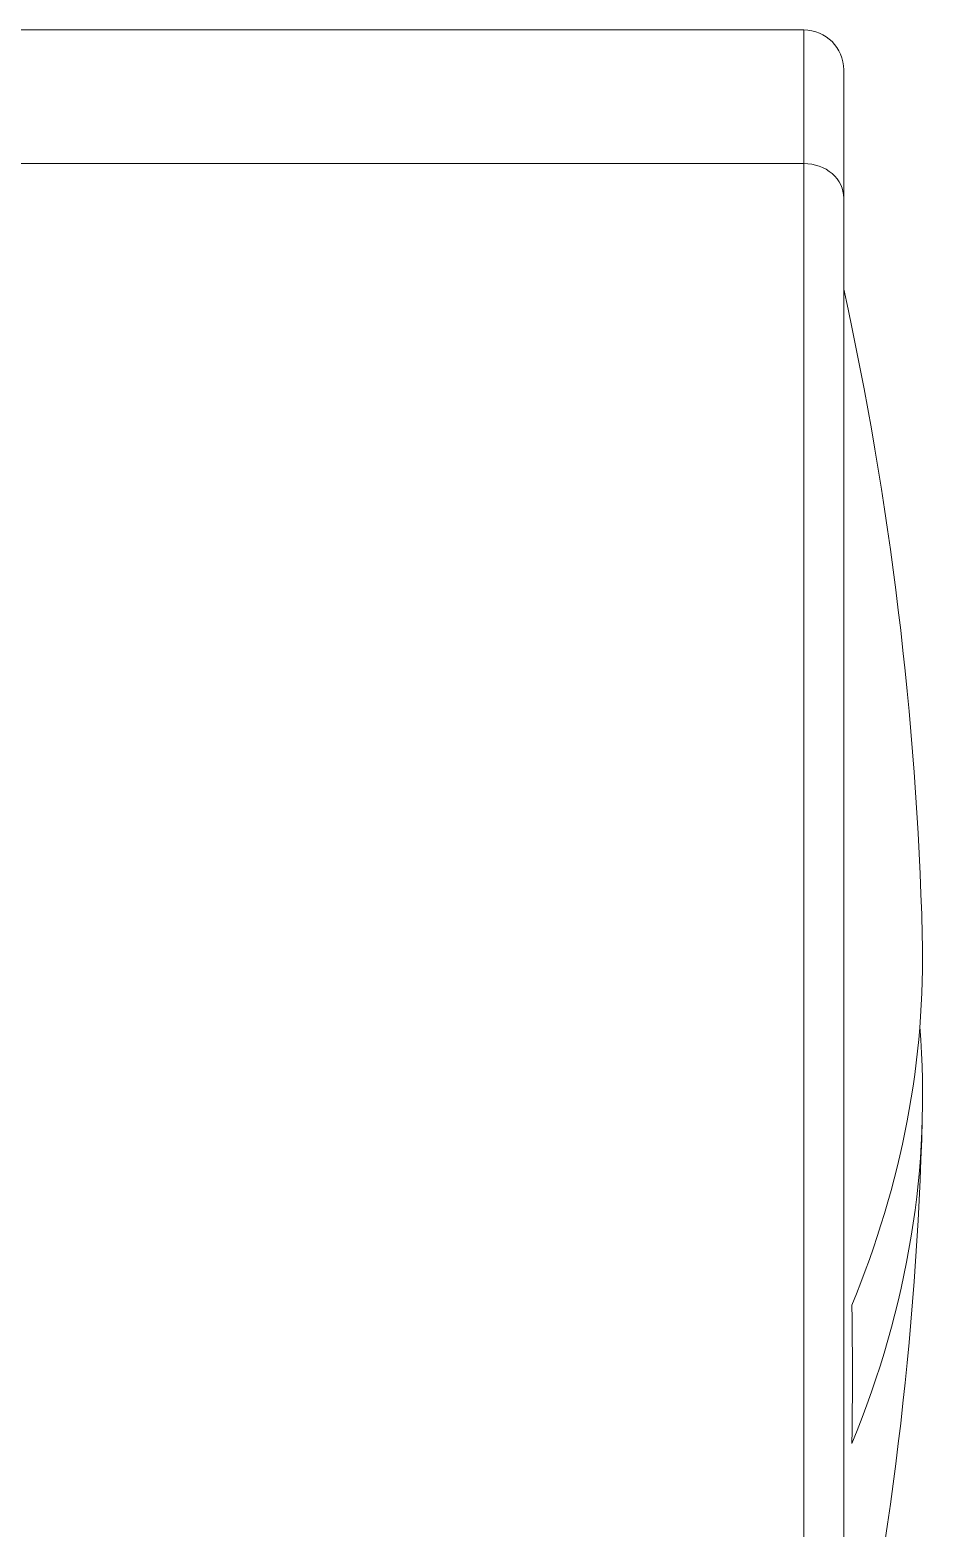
# Model space of a CAD drawing. Extents: x 10170 to 11010, y -16669 to -16075.
# Drawn here: x 10299.89 to 10311.18, y -16181.51 to -16162.72 of the extents above; entities that cross this region are included whole.
import ezdxf

# ---------------------------------------------------------------- set-up
doc = ezdxf.new("R2010")
doc.units = 0
doc.header["$MEASUREMENT"] = 0
doc.linetypes.add('HIDDEN2', pattern=[4.7625, 3.175, -1.5875])
doc.layers.add('1', color=4, linetype='HIDDEN2', lineweight=13)

msp = doc.modelspace()

# ---------------------------------------------------------------- linework, layer by layer
at = {"layer": '1', "color": 7, "linetype": 'Continuous', "lineweight": 18}
for p, q in [((10309.5905, -16162.72287), (10282.0905, -16162.72287)), ((10310.0905, -16163.22287), (10310.0905, -16164.83057)), ((10310.0905, -16164.83057), (10310.0905, -16189.83057))]:
    msp.add_line(p, q, dxfattribs=at)
at = {"layer": '1', "color": 1, "linetype": 'Continuous', "lineweight": 13}
for p in [(10309.5905, -16162.72287), (10282.25019, -16164.39755), (10309.5905, -16189.39755)]:
    msp.add_line(p, (10309.5905, -16164.39755), dxfattribs=at)
at = {"layer": '1', "color": 7, "linetype": 'Continuous', "lineweight": 18}
for centre, radius, start, end in [((10309.5905, -16163.22287), 0.5, 0, 90), ((10267.80925, -16175.22287), 43.28125, 1.528776, 12.34035), ((10267.80925, -16175.22287), 43.28125, 347.65965, 358.471224)]:
    msp.add_arc(centre, radius, start, end, dxfattribs=at)
at = {"layer": '1', "color": 1, "linetype": 'Continuous', "lineweight": 13}
msp.add_ellipse((10309.5905, -16164.83057), major_axis=(-0.5, 0), ratio=0.8660254, start_param=3.14159265, end_param=4.71238898, dxfattribs=at)
at = {"layer": '1', "color": 7, "linetype": 'Continuous', "lineweight": 18}
for centre, end_param in [((10267.80925, -16174.35685), 6.2965234), ((10267.80925, -16176.0889), 6.32322495)]:
    msp.add_ellipse(centre, major_axis=(43.2697, 0), ratio=0.5, start_param=6.08042093, end_param=end_param, dxfattribs=at)
msp.add_open_spline([(10310.19251, -16180.44568), (10310.19688, -16180.1655), (10310.20125, -16179.59661), (10310.19688, -16179.0108), (10310.19251, -16178.71362)], degree=3, dxfattribs=at)

doc.saveas('drawing.dxf')
